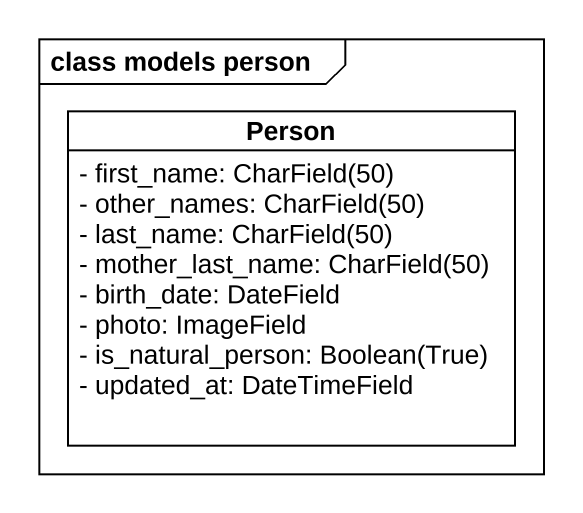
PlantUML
@startuml
mainframe class models person
hide circle
hide empty members
skinparam classAttributeIconSize 0
class "Person" as Person_ {
  {field} - first_name: CharField(50)
  {field} - other_names: CharField(50)
  {field} - last_name: CharField(50)
  {field} - mother_last_name: CharField(50)
  - birth_date: DateField
  - photo: ImageField
  {field} - is_natural_person: Boolean(True)
  - updated_at: DateTimeField
}
@enduml
